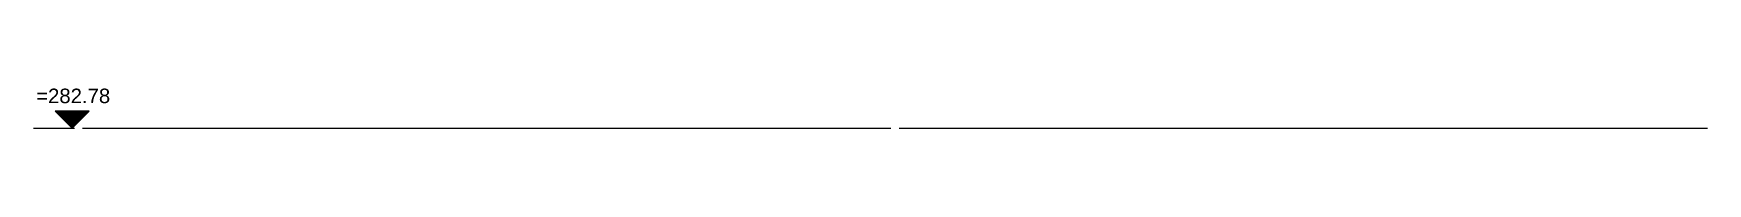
# Model space of a CAD drawing. Header units: metres. Extents: x 11 to 190, y 38 to 70.
# Drawn here: x 169.79 to 190.5, y 43.27 to 43.77 of the extents above; entities that cross this region are included whole.
import ezdxf
from ezdxf.enums import TextEntityAlignment as Align

# ---------------------------------------------------------------- set-up
doc = ezdxf.new("R2010")
doc.units = ezdxf.units.M
doc.header["$LTSCALE"] = 0.01
doc.linetypes.add('AUSGEZOGEN', pattern=[1000, 1000, 0])
for name, color, linetype in [('A_bemaßung', 7, 'CONTINUOUS'), ('A_TEXT', 2, 'CONTINUOUS'), ('FASSADE', 7, 'AUSGEZOGEN')]:
    doc.layers.add(name, color=color, linetype=linetype)
doc.styles.add('ARIAL', font='ARIAL.TTF')

# ---------------------------------------------------------------- blocks, each defined once
blk = doc.blocks.new('G2_1')
at = {"layer": 'A_bemaßung', "color": 7, "linetype": 'Continuous'}
for points in [[(0, 0), (-0.15, 0.15), (0.15, 0.15), (0, 0)], [(-0.14, 0.14), (-0.14, 0.15)], [(-0.13, 0.13), (-0.13, 0.15)], [(-0.12, 0.12), (-0.12, 0.15)], [(-0.11, 0.11), (-0.11, 0.15)], [(-0.1, 0.1), (-0.1, 0.15)], [(-0.09, 0.09), (-0.09, 0.15)], [(-0.08, 0.08), (-0.08, 0.15)], [(-0.07, 0.07), (-0.07, 0.15)], [(-0.06, 0.06), (-0.06, 0.15)], [(-0.05, 0.05), (-0.05, 0.15)], [(-0.04, 0.04), (-0.04, 0.15)], [(-0.03, 0.03), (-0.03, 0.15)], [(-0.02, 0.02), (-0.02, 0.15)], [(-0.01, 0.01), (-0.01, 0.15)], [(0, 0), (0, 0.15)], [(0.01, 0.01), (0.01, 0.15)], [(0.02, 0.02), (0.02, 0.15)], [(0.03, 0.03), (0.03, 0.15)], [(0.04, 0.04), (0.04, 0.15)], [(0.05, 0.05), (0.05, 0.15)], [(0.06, 0.06), (0.06, 0.15)], [(0.07, 0.07), (0.07, 0.15)], [(0.08, 0.08), (0.08, 0.15)], [(0.09, 0.09), (0.09, 0.15)], [(0.1, 0.1), (0.1, 0.15)], [(0.11, 0.11), (0.11, 0.15)], [(0.12, 0.12), (0.12, 0.15)], [(0.13, 0.13), (0.13, 0.15)], [(0.14, 0.14), (0.14, 0.15)]]:
    blk.add_lwpolyline(points, dxfattribs=at)

msp = doc.modelspace()

# ---------------------------------------------------------------- linework, layer by layer
at = {"layer": 'FASSADE', "color": 1}
msp.add_lwpolyline([(190.497, 43.272), (169.79, 43.272)], dxfattribs=at)

# ---------------------------------------------------------------- block references
at = {"layer": 'A_TEXT', "xscale": -1.400000000000006, "yscale": 1.400000000000006, "zscale": 1.4}
msp.add_blockref('G2_1', (170.269, 43.277), dxfattribs=at)

# ---------------------------------------------------------------- texts
at = {"layer": 'A_TEXT', "linetype": 'Continuous', "style": 'ARIAL'}
msp.add_text('=282.78', height=0.18, dxfattribs=at).set_placement((170.281, 43.534), align=Align.BOTTOM_CENTER)

doc.saveas('drawing.dxf')
